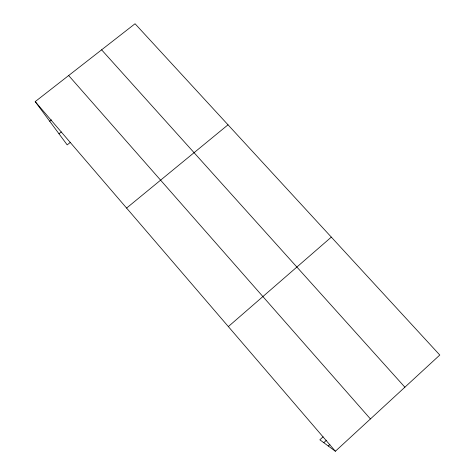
<?xml version="1.0" encoding="UTF-8"?>
<svg xmlns="http://www.w3.org/2000/svg" width="475" height="475" viewBox="0 0 475 475"><rect width="100%" height="100%" fill="white"/><g stroke="black" fill="none" stroke-linecap="round" stroke-linejoin="round"><path stroke-width="0.71" d="M323.119 436.816L319.847 439.803L335.374 451.25L439.797 355.033L135.048 23.75L35.203 101.62L67.189 144.881L70.514 142.239M328.267 446.007L329.893 444.511M323.772 442.7L326.485 440.212M228.344 326.58L331.33 237.12M126.599 208.074L228.018 124.812M58.983 133.79L61.311 131.949M49.697 121.226L51.431 119.866M101.608 49.828L404.89 387.196M68.655 75.525L370.429 418.95M35.203 101.62L335.374 451.25"/></g></svg>
